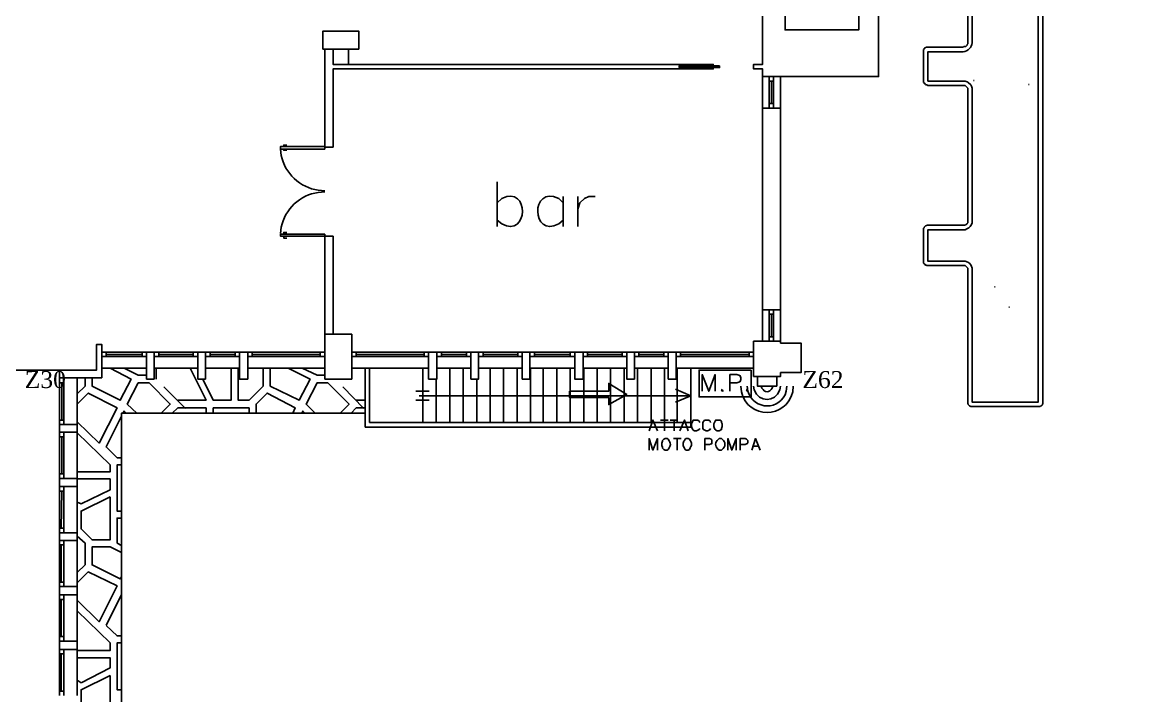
# Model space of a CAD drawing. Header units: millimetres. Extents: x 2592 to 5194, y 1172 to 2359.
# Drawn here: x 2598.527 to 2599.99, y 1180.862 to 1181.737 of the extents above; entities that cross this region are included whole.
import ezdxf

# ---------------------------------------------------------------- set-up
doc = ezdxf.new("R2010")
doc.units = ezdxf.units.MM
for name, color, linetype in [('PDF _Geometria', 7, 'Continuous'), ('PDF _Riempimenti solidi', 3, 'Continuous'), ('PDF _Testo', 7, 'Continuous')]:
    doc.layers.add(name, color=color, linetype=linetype)
doc.styles.add('PDF Times New Roman', font='times.ttf')

msp = doc.modelspace()

# ---------------------------------------------------------------- linework, layer by layer
at = {"layer": 'PDF _Geometria', "lineweight": 25}
for points in [[(2599.7619, 1181.4174), (2599.7619, 1181.4149), (2599.7619, 1181.2432), (2599.8478, 1181.2432), (2599.8478, 1182.3474), (2599.8486, 1182.349), (2599.8486, 1182.3515), (2599.8494, 1182.3532), (2599.8511, 1182.3549), (2599.8519, 1182.3565), (2599.8553, 1182.3582), (2599.8578, 1182.359), (2599.8594, 1182.359), (2599.9003, 1182.359)], [(2599.8536, 1182.3474), (2599.8536, 1181.2432), (2599.8536, 1181.2407), (2599.8528, 1181.2399), (2599.8528, 1181.239), (2599.8519, 1181.2382), (2599.8511, 1181.2382), (2599.8503, 1181.2374), (2599.7619, 1181.2374), (2599.7603, 1181.2374), (2599.7586, 1181.2382), (2599.7569, 1181.2399), (2599.7569, 1181.2407), (2599.7561, 1181.2415), (2599.7561, 1181.2432), (2599.7561, 1181.4149), (2599.7561, 1181.4174), (2599.7528, 1181.4207), (2599.7503, 1181.4207), (2599.7044, 1181.4207), (2599.7028, 1181.4207), (2599.7019, 1181.4215), (2599.7011, 1181.4215), (2599.7003, 1181.4224), (2599.6994, 1181.4232), (2599.6986, 1181.424), (2599.6986, 1181.4265), (2599.6986, 1181.469), (2599.6994, 1181.4699), (2599.6994, 1181.4707), (2599.7003, 1181.4715), (2599.7011, 1181.4724), (2599.7019, 1181.4724), (2599.7028, 1181.4732), (2599.7044, 1181.4732), (2599.7503, 1181.4732), (2599.7528, 1181.4732), (2599.7536, 1181.474), (2599.7544, 1181.474), (2599.7553, 1181.4749), (2599.7553, 1181.4757), (2599.7561, 1181.4765), (2599.7561, 1181.479), (2599.7561, 1181.6499), (2599.7561, 1181.6515), (2599.7553, 1181.6524), (2599.7544, 1181.6532), (2599.7536, 1181.654), (2599.7528, 1181.6549), (2599.7503, 1181.6549), (2599.7044, 1181.6549), (2599.7028, 1181.6557), (2599.7019, 1181.6557), (2599.7011, 1181.6565), (2599.7003, 1181.6574), (2599.6986, 1181.659), (2599.6986, 1181.6607), (2599.6986, 1181.7015), (2599.6994, 1181.7024), (2599.6994, 1181.7032), (2599.7003, 1181.704), (2599.7011, 1181.704), (2599.7019, 1181.7049), (2599.7044, 1181.7049), (2599.7503, 1181.7049), (2599.7511, 1181.7057), (2599.7536, 1181.7057), (2599.7553, 1181.7074), (2599.7553, 1181.7082), (2599.7561, 1181.709), (2599.7561, 1181.7107), (2599.7561, 1181.8774)], [(2599.4894, 1181.7507), (2599.5186, 1181.7507), (2599.5186, 1181.7274), (2599.6144, 1181.7274), (2599.6144, 1181.9749), (2599.5186, 1181.9749), (2599.5186, 1181.9607), (2599.3844, 1181.9607), (2599.3844, 1182.0199), (2599.6403, 1182.0199), (2599.6403, 1181.6665), (2599.5128, 1181.6665), (2599.5128, 1181.6257)], [(2599.5128, 1181.6665), (2599.4894, 1181.6665), (2599.4894, 1181.6765), (2599.4778, 1181.6765), (2599.4778, 1181.6824), (2599.4894, 1181.6824), (2599.4894, 1181.7507), (2599.4894, 1181.7274)], [(2598.9203, 1181.7024), (2598.9203, 1181.5749), (2598.9311, 1181.5749), (2598.9311, 1181.6765), (2599.4253, 1181.6765), (2599.4253, 1181.6782)], [(2598.9511, 1181.7024), (2598.9511, 1181.6824), (2598.9311, 1181.6824), (2598.9311, 1181.7024)], [(2598.9511, 1181.6824), (2599.4253, 1181.6824), (2599.4253, 1181.6807)], [(2599.4894, 1181.6665), (2599.4894, 1181.6257)], [(2599.7636, 1181.6615), (2599.7644, 1181.6615)], [(2599.8353, 1181.6565), (2599.8361, 1181.6565)], [(2599.5128, 1181.3632), (2599.5128, 1181.6257), (2599.4894, 1181.6257), (2599.4894, 1181.3632), (2599.4894, 1181.3224)], [(2598.9203, 1181.5757), (2598.9203, 1181.5724)], [(2599.1444, 1181.4715), (2599.1444, 1181.5299)], [(2599.2303, 1181.5107), (2599.2303, 1181.4715)], [(2599.2494, 1181.4715), (2599.2494, 1181.5107)], [(2599.2494, 1181.494), (2599.2519, 1181.5024), (2599.2578, 1181.5082), (2599.2636, 1181.5107), (2599.2719, 1181.5107)], [(2599.1444, 1181.5024), (2599.1503, 1181.5082)], [(2599.2303, 1181.5024), (2599.2244, 1181.5082)], [(2599.1503, 1181.4749), (2599.1444, 1181.4799)], [(2599.2244, 1181.4749), (2599.2303, 1181.4799)], [(2599.7528, 1181.4265), (2599.7503, 1181.4265), (2599.7044, 1181.4265), (2599.7044, 1181.4674), (2599.7503, 1181.4674), (2599.7528, 1181.4674)], [(2598.9203, 1181.3315), (2598.9203, 1181.459), (2598.9203, 1181.4615)], [(2598.9203, 1181.459), (2598.9311, 1181.459), (2598.9311, 1181.3315)], [(2599.7911, 1181.3932), (2599.7919, 1181.3932)], [(2599.8094, 1181.3665), (2599.8103, 1181.3665)], [(2599.5128, 1181.3224), (2599.5128, 1181.3632), (2599.4894, 1181.3632)], [(2599.5128, 1181.2765), (2599.5128, 1181.2815), (2599.5394, 1181.2815), (2599.5394, 1181.3199), (2599.5128, 1181.3199), (2599.5128, 1181.3224), (2599.4778, 1181.3224), (2599.4778, 1181.2765)], [(2598.6303, 1181.2749), (2598.6303, 1181.3182), (2598.6236, 1181.3182), (2598.6236, 1181.2849), (2598.5753, 1181.2849), (2598.4036, 1181.2849)], [(2598.6303, 1181.3082), (2598.6303, 1181.2749), (2598.5986, 1181.2749)], [(2598.5986, 1181.214), (2598.5986, 1181.2749), (2598.5753, 1181.2749), (2598.5753, 1181.2849)], [(2598.6411, 1181.2874), (2598.6303, 1181.2874), (2598.6886, 1181.2874)], [(2598.6986, 1181.2874), (2598.7553, 1181.2874)], [(2598.7544, 1181.2874), (2598.7553, 1181.2857)], [(2598.7653, 1181.2874), (2598.8094, 1181.2874)], [(2598.8203, 1181.2874), (2598.9203, 1181.2874)], [(2598.8728, 1181.2874), (2598.8494, 1181.2874)], [(2598.9553, 1181.2874), (2599.0553, 1181.2874)], [(2598.9728, 1181.2874), (2598.9728, 1181.2107)], [(2598.9786, 1181.2874), (2598.9786, 1181.2165)], [(2599.0478, 1181.2874), (2599.0478, 1181.2165)], [(2599.0661, 1181.2874), (2599.1103, 1181.2874)], [(2599.0828, 1181.2874), (2599.0828, 1181.2165)], [(2599.1003, 1181.2874), (2599.1003, 1181.2165)], [(2599.1203, 1181.2874), (2599.1769, 1181.2874)], [(2599.1353, 1181.2874), (2599.1353, 1181.2165)], [(2599.1528, 1181.2874), (2599.1528, 1181.2165)], [(2599.1703, 1181.2874), (2599.1703, 1181.2165)], [(2599.1869, 1181.2874), (2599.2453, 1181.2874)], [(2599.1878, 1181.2874), (2599.1878, 1181.2165)], [(2599.2044, 1181.2874), (2599.2044, 1181.2165)], [(2599.2219, 1181.2874), (2599.2219, 1181.2165)], [(2599.2394, 1181.2874), (2599.2394, 1181.2165)], [(2599.2561, 1181.2874), (2599.3128, 1181.2874)], [(2599.2569, 1181.2874), (2599.2569, 1181.2165)], [(2599.2744, 1181.2874), (2599.2744, 1181.2165)], [(2599.2919, 1181.2874), (2599.2919, 1181.2165)], [(2599.3094, 1181.2874), (2599.3094, 1181.2165)], [(2599.3228, 1181.2874), (2599.3669, 1181.2874)], [(2599.3769, 1181.2874), (2599.4778, 1181.2874)], [(2599.4778, 1181.2765), (2599.5128, 1181.2765), (2599.4778, 1181.2765)], [(2599.0653, 1181.2732), (2599.0653, 1181.2165)], [(2599.1178, 1181.2732), (2599.1178, 1181.2165)], [(2599.0386, 1181.2574), (2599.0561, 1181.2574)], [(2599.0428, 1181.2515), (2599.3961, 1181.2515)], [(2599.3761, 1181.2432), (2599.3961, 1181.2515), (2599.3761, 1181.2599)], [(2598.5986, 1181.2174), (2598.5986, 1181.2407)], [(2599.0386, 1181.2457), (2599.0561, 1181.2457)], [(2598.5986, 1181.144), (2598.5986, 1181.204)], [(2598.5986, 1181.2032), (2598.5994, 1181.2032)], [(2598.5986, 1181.0732), (2598.5986, 1181.1332)], [(2598.5986, 1181.069), (2598.5994, 1181.069)], [(2598.5986, 1181.0032), (2598.5986, 1181.0632)], [(2598.5986, 1180.9324), (2598.5986, 1180.9924)], [(2598.5986, 1180.8615), (2598.5986, 1180.9224)], [(2598.6036, 1180.8782), (2598.5986, 1180.8815)]]:
    msp.add_lwpolyline(points, dxfattribs=at)
msp.add_lwpolyline([(2599.7619, 1181.4765), (2599.7619, 1181.479), (2599.7619, 1181.6499), (2599.7619, 1181.6515), (2599.7611, 1181.654), (2599.7603, 1181.6557), (2599.7569, 1181.659), (2599.7553, 1181.6599), (2599.7528, 1181.6607), (2599.7503, 1181.6607), (2599.7044, 1181.6607), (2599.7044, 1181.699), (2599.7503, 1181.699, 0.358765), (2599.7619, 1181.7107), (2599.7619, 1181.8774)], format="xyb", dxfattribs=at)
for points in [[(2598.9411, 1181.7257), (2598.9644, 1181.7257), (2598.9644, 1181.7024), (2598.9178, 1181.7024), (2598.9178, 1181.7257)], [(2598.9203, 1181.2732), (2598.9203, 1181.3315), (2598.9553, 1181.3315), (2598.9553, 1181.2732)], [(2598.6986, 1181.2732), (2598.6986, 1181.3082), (2598.6886, 1181.3082), (2598.6886, 1181.2732)], [(2598.7653, 1181.2732), (2598.7553, 1181.2732), (2598.7553, 1181.3082), (2598.7653, 1181.3082)], [(2598.8203, 1181.2732), (2598.8203, 1181.3082), (2598.8094, 1181.3082), (2598.8094, 1181.2732)], [(2599.0553, 1181.2732), (2599.0661, 1181.2732), (2599.0661, 1181.3082), (2599.0553, 1181.3082)], [(2599.1103, 1181.2732), (2599.1203, 1181.2732), (2599.1203, 1181.3082), (2599.1103, 1181.3082)], [(2599.1769, 1181.2732), (2599.1869, 1181.2732), (2599.1869, 1181.3082), (2599.1769, 1181.3082)], [(2599.2561, 1181.2732), (2599.2561, 1181.3082), (2599.2453, 1181.3082), (2599.2453, 1181.2732)], [(2599.3228, 1181.2732), (2599.3228, 1181.3082), (2599.3128, 1181.3082), (2599.3128, 1181.2732)], [(2599.3769, 1181.2732), (2599.3769, 1181.3082), (2599.3669, 1181.3082), (2599.3669, 1181.2732)], [(2599.2894, 1181.249), (2599.2386, 1181.249), (2599.2386, 1181.2574), (2599.2894, 1181.2574), (2599.2894, 1181.2674), (2599.3128, 1181.2532), (2599.2894, 1181.2399)], [(2598.5986, 1181.204), (2598.5753, 1181.204), (2598.5753, 1181.214), (2598.5986, 1181.214)], [(2598.5986, 1181.1332), (2598.5753, 1181.1332), (2598.5753, 1181.144), (2598.5986, 1181.144)], [(2598.5986, 1181.0632), (2598.5753, 1181.0632), (2598.5753, 1181.0732), (2598.5986, 1181.0732)], [(2598.5986, 1180.9924), (2598.5753, 1180.9924), (2598.5753, 1181.0032), (2598.5986, 1181.0032)], [(2598.5986, 1180.9215), (2598.5753, 1180.9215), (2598.5753, 1180.9324), (2598.5986, 1180.9324)]]:
    msp.add_lwpolyline(points, close=True, dxfattribs=at)
at = {"layer": 'PDF _Geometria', "color": 4, "lineweight": 25}
msp.add_lwpolyline([(2599.4336, 1181.6807), (2599.4336, 1181.6782), (2599.3811, 1181.6782), (2599.3811, 1181.6807)], close=True, dxfattribs=at)
for points in [[(2599.4319, 1181.6807), (2599.4319, 1181.6799), (2599.4294, 1181.6799), (2599.4294, 1181.6807)], [(2599.4294, 1181.6782), (2599.4294, 1181.679), (2599.4319, 1181.679), (2599.4319, 1181.6782)], [(2599.4978, 1181.6665), (2599.4978, 1181.6257)], [(2599.4978, 1181.6607), (2599.5036, 1181.6607)], [(2599.5011, 1181.6607), (2599.5011, 1181.6315)], [(2599.5036, 1181.6665), (2599.5036, 1181.6257)], [(2599.4978, 1181.6315), (2599.5036, 1181.6315)], [(2598.9203, 1181.5757), (2598.8628, 1181.5757), (2598.8628, 1181.5724), (2598.8636, 1181.564)], [(2598.9203, 1181.5724), (2598.8628, 1181.5724)], [(2598.8669, 1181.5757), (2598.8669, 1181.5774), (2598.8711, 1181.5774)], [(2598.8669, 1181.5724), (2598.8669, 1181.5707), (2598.8711, 1181.5707)], [(2598.9119, 1181.519), (2598.9203, 1181.5182)], [(2598.9203, 1181.5165), (2598.9119, 1181.5157)], [(2598.8636, 1181.4707), (2598.8628, 1181.4624)], [(2598.9203, 1181.459), (2598.8628, 1181.459), (2598.8628, 1181.4615), (2598.9203, 1181.4615)], [(2598.8669, 1181.4615), (2598.8669, 1181.464), (2598.8711, 1181.464)], [(2598.8669, 1181.459), (2598.8669, 1181.4565), (2598.8711, 1181.4565)], [(2599.4978, 1181.3632), (2599.4978, 1181.3224)], [(2599.4978, 1181.3574), (2599.5036, 1181.3574)], [(2599.5011, 1181.3574), (2599.5011, 1181.3282)], [(2599.5036, 1181.3632), (2599.5036, 1181.3224)], [(2599.4978, 1181.3282), (2599.5036, 1181.3282)], [(2598.6303, 1181.3082), (2598.6886, 1181.3082)], [(2598.6361, 1181.3082), (2598.6361, 1181.3024)], [(2598.6828, 1181.3082), (2598.6828, 1181.3024)], [(2598.6986, 1181.3082), (2598.7553, 1181.3082)], [(2598.7044, 1181.3082), (2598.7044, 1181.3024)], [(2598.7494, 1181.3082), (2598.7494, 1181.3024)], [(2598.7653, 1181.3082), (2598.8094, 1181.3082)], [(2598.7711, 1181.3082), (2598.7711, 1181.3024)], [(2598.8036, 1181.3082), (2598.8036, 1181.3024)], [(2598.8203, 1181.3082), (2598.9203, 1181.3082)], [(2598.8261, 1181.3082), (2598.8261, 1181.3024)], [(2598.9144, 1181.3082), (2598.9144, 1181.3024)], [(2598.9553, 1181.3082), (2599.0553, 1181.3082)], [(2598.9611, 1181.3082), (2598.9611, 1181.3024)], [(2599.0494, 1181.3082), (2599.0494, 1181.3024)], [(2599.0661, 1181.3082), (2599.1103, 1181.3082)], [(2599.0719, 1181.3082), (2599.0719, 1181.3024)], [(2599.1044, 1181.3082), (2599.1044, 1181.3024)], [(2599.1203, 1181.3082), (2599.1769, 1181.3082)], [(2599.1261, 1181.3082), (2599.1261, 1181.3024)], [(2599.1711, 1181.3082), (2599.1711, 1181.3024)], [(2599.1869, 1181.3082), (2599.2453, 1181.3082)], [(2599.1928, 1181.3082), (2599.1928, 1181.3024)], [(2599.2394, 1181.3082), (2599.2394, 1181.3024)], [(2599.2561, 1181.3082), (2599.3128, 1181.3082)], [(2599.2619, 1181.3082), (2599.2619, 1181.3024)], [(2599.3069, 1181.3082), (2599.3069, 1181.3024)], [(2599.3228, 1181.3082), (2599.3669, 1181.3082)], [(2599.3286, 1181.3082), (2599.3286, 1181.3024)], [(2599.3611, 1181.3082), (2599.3611, 1181.3024)], [(2599.3769, 1181.3082), (2599.4778, 1181.3082)], [(2599.3828, 1181.3082), (2599.3828, 1181.3024)], [(2599.4719, 1181.3082), (2599.4719, 1181.3024)], [(2598.6303, 1181.3024), (2598.6886, 1181.3024)], [(2598.6361, 1181.3049), (2598.6828, 1181.3049)], [(2598.6986, 1181.3024), (2598.7553, 1181.3024)], [(2598.7044, 1181.3049), (2598.7494, 1181.3049)], [(2598.7653, 1181.3024), (2598.8094, 1181.3024)], [(2598.7711, 1181.3049), (2598.8036, 1181.3049)], [(2598.8203, 1181.3024), (2598.9203, 1181.3024)], [(2598.8261, 1181.3049), (2598.9144, 1181.3049)], [(2598.9553, 1181.3024), (2599.0553, 1181.3024)], [(2598.9611, 1181.3049), (2599.0494, 1181.3049)], [(2599.0661, 1181.3024), (2599.1103, 1181.3024)], [(2599.0719, 1181.3049), (2599.1044, 1181.3049)], [(2599.1203, 1181.3024), (2599.1769, 1181.3024)], [(2599.1261, 1181.3049), (2599.1711, 1181.3049)], [(2599.1869, 1181.3024), (2599.2453, 1181.3024)], [(2599.1928, 1181.3049), (2599.2394, 1181.3049)], [(2599.2561, 1181.3024), (2599.3128, 1181.3024)], [(2599.2619, 1181.3049), (2599.3069, 1181.3049)], [(2599.3228, 1181.3024), (2599.3669, 1181.3024)], [(2599.3286, 1181.3049), (2599.3611, 1181.3049)], [(2599.3769, 1181.3024), (2599.4778, 1181.3024)], [(2599.3828, 1181.3049), (2599.4719, 1181.3049)], [(2598.5753, 1181.214), (2598.5753, 1181.2749)], [(2598.5811, 1181.2682), (2598.5753, 1181.2682)], [(2598.5786, 1181.2199), (2598.5786, 1181.2682)], [(2598.5811, 1181.214), (2598.5811, 1181.2749)], [(2598.5811, 1181.2199), (2598.5753, 1181.2199)], [(2598.5753, 1181.144), (2598.5753, 1181.204)], [(2598.5811, 1181.144), (2598.5811, 1181.204)], [(2598.5811, 1181.1982), (2598.5753, 1181.1982)], [(2598.5786, 1181.1499), (2598.5786, 1181.1982)], [(2598.5811, 1181.1499), (2598.5753, 1181.1499)], [(2598.5753, 1181.0732), (2598.5753, 1181.1332)], [(2598.5811, 1181.0732), (2598.5811, 1181.1332)], [(2598.5811, 1181.1274), (2598.5753, 1181.1274)], [(2598.5778, 1181.079), (2598.5786, 1181.1274)], [(2598.5811, 1181.079), (2598.5753, 1181.079)], [(2598.5753, 1181.0032), (2598.5753, 1181.0632)], [(2598.5811, 1181.0574), (2598.5753, 1181.0574)], [(2598.5778, 1181.009), (2598.5778, 1181.0574)], [(2598.5811, 1181.0032), (2598.5811, 1181.0632)], [(2598.5811, 1181.009), (2598.5753, 1181.009)], [(2598.5753, 1180.9324), (2598.5753, 1180.9924)], [(2598.5811, 1180.9865), (2598.5753, 1180.9865)], [(2598.5778, 1180.9382), (2598.5778, 1180.9865)], [(2598.5811, 1180.9324), (2598.5811, 1180.9924)], [(2598.5811, 1180.9382), (2598.5753, 1180.9382)], [(2598.5753, 1180.8615), (2598.5753, 1180.9215)], [(2598.5811, 1180.9157), (2598.5753, 1180.9157)], [(2598.5778, 1180.8674), (2598.5778, 1180.9157)], [(2598.5811, 1180.8615), (2598.5811, 1180.9215)], [(2598.5811, 1180.8674), (2598.5753, 1180.8674)]]:
    msp.add_lwpolyline(points, dxfattribs=at)
at = {"layer": 'PDF _Geometria', "color": 8, "lineweight": 25, "true_color": 0x808080}
for points in [[(2598.6178, 1181.2749), (2598.6178, 1181.264), (2598.6544, 1181.2457), (2598.6686, 1181.2732), (2598.6411, 1181.2874)], [(2598.6886, 1181.2782), (2598.6778, 1181.2782), (2598.6594, 1181.2874)], [(2598.7011, 1181.2732), (2598.7011, 1181.2874)], [(2598.7453, 1181.2874), (2598.7661, 1181.2457), (2598.7294, 1181.2457)], [(2598.7619, 1181.2732), (2598.7753, 1181.2457), (2598.7986, 1181.2457), (2598.7986, 1181.2874)], [(2598.8403, 1181.2874), (2598.8403, 1181.264), (2598.8219, 1181.2457), (2598.8078, 1181.2457), (2598.8078, 1181.2874)], [(2598.8494, 1181.2874), (2598.8494, 1181.264), (2598.8869, 1181.2457), (2598.9011, 1181.2732), (2598.8728, 1181.2874)], [(2598.9203, 1181.2782), (2598.9103, 1181.2782), (2598.8911, 1181.2874)], [(2598.9728, 1181.2107), (2599.3961, 1181.2107), (2599.3961, 1181.2874)], [(2599.3269, 1181.2874), (2599.3269, 1181.2165)], [(2599.3444, 1181.2874), (2599.3444, 1181.2165)], [(2599.3619, 1181.2874), (2599.3619, 1181.2165)], [(2599.3786, 1181.2874), (2599.3786, 1181.2165)], [(2599.4111, 1181.2574), (2599.4111, 1181.279), (2599.4194, 1181.2574), (2599.4278, 1181.279), (2599.4278, 1181.2574)], [(2599.4469, 1181.2574), (2599.4469, 1181.279), (2599.4561, 1181.279), (2599.4586, 1181.2782), (2599.4603, 1181.2774), (2599.4611, 1181.2749), (2599.4611, 1181.2724), (2599.4603, 1181.2699), (2599.4586, 1181.269), (2599.4561, 1181.2682), (2599.4469, 1181.2682)], [(2598.6086, 1181.2749), (2598.6086, 1181.264), (2598.5986, 1181.254)], [(2598.7078, 1181.229), (2598.7194, 1181.2407), (2598.6919, 1181.2682), (2598.6778, 1181.2682), (2598.6636, 1181.2407), (2598.6761, 1181.229)], [(2598.7394, 1181.2349), (2598.7111, 1181.2632)], [(2598.9403, 1181.229), (2598.9519, 1181.2407), (2598.9244, 1181.2682), (2598.9103, 1181.2682), (2598.8961, 1181.2407), (2598.9078, 1181.229)], [(2598.9711, 1181.2349), (2598.9436, 1181.2632)], [(2598.5986, 1181.2174), (2598.6269, 1181.1899), (2598.6503, 1181.2357), (2598.6128, 1181.2549), (2598.5986, 1181.2407)], [(2598.8786, 1181.229), (2598.8819, 1181.2357), (2598.8453, 1181.2549), (2598.8311, 1181.2407), (2598.8311, 1181.229)], [(2599.4369, 1181.2599), (2599.4361, 1181.2582), (2599.4369, 1181.2574), (2599.4386, 1181.2582)], [(2599.4694, 1181.2599), (2599.4686, 1181.2582), (2599.4694, 1181.2574), (2599.4703, 1181.2582)], [(2598.7219, 1181.229), (2598.7294, 1181.2357), (2598.7661, 1181.2357), (2598.7661, 1181.229)], [(2598.8219, 1181.229), (2598.8219, 1181.2357), (2598.7753, 1181.2357), (2598.7753, 1181.229)], [(2598.9544, 1181.229), (2598.9611, 1181.2357), (2598.9728, 1181.2357)], [(2598.9728, 1181.2457), (2598.9611, 1181.2457)], [(2598.6561, 1181.2249), (2598.6361, 1181.1849), (2598.6503, 1181.1707), (2598.6561, 1181.1707)], [(2598.9728, 1181.229), (2598.6561, 1181.229), (2598.6561, 1181.2282), (2598.6561, 1180.3449), (2600.9811, 1180.3449), (2600.9811, 1179.1949), (2598.8444, 1179.1949), (2598.8444, 1178.5799), (2600.9811, 1178.5799), (2600.9811, 1177.4307), (2598.8444, 1177.4307), (2598.8444, 1176.8149), (2598.9378, 1176.8149)], [(2598.6619, 1181.229), (2598.6594, 1181.2315), (2598.6578, 1181.229)], [(2598.8944, 1181.229), (2598.8919, 1181.2315), (2598.8903, 1181.229)], [(2599.3419, 1181.2057), (2599.3469, 1181.2199), (2599.3528, 1181.2057)], [(2599.3569, 1181.2199), (2599.3669, 1181.2199)], [(2599.3619, 1181.2199), (2599.3619, 1181.2057)], [(2599.3694, 1181.2199), (2599.3794, 1181.2199)], [(2599.3744, 1181.2199), (2599.3744, 1181.2057)], [(2599.3819, 1181.2057), (2599.3878, 1181.2199), (2599.3928, 1181.2057)], [(2599.4078, 1181.2165), (2599.4069, 1181.2182), (2599.4053, 1181.2199), (2599.3994, 1181.2199), (2599.3986, 1181.2182), (2599.3978, 1181.2165), (2599.3969, 1181.2149), (2599.3969, 1181.2115), (2599.3978, 1181.209), (2599.3986, 1181.2074), (2599.3994, 1181.2065), (2599.4011, 1181.2057), (2599.4036, 1181.2057), (2599.4069, 1181.2074), (2599.4078, 1181.209)], [(2599.4219, 1181.2165), (2599.4211, 1181.2182), (2599.4194, 1181.2199)], [(2598.5986, 1181.1524), (2598.6411, 1181.1524), (2598.6411, 1181.1615), (2598.5986, 1181.2032)], [(2598.9786, 1181.2165), (2599.3961, 1181.2165)], [(2599.3436, 1181.2107), (2599.3511, 1181.2107)], [(2599.3836, 1181.2107), (2599.3911, 1181.2107)], [(2599.4119, 1181.2165), (2599.4119, 1181.209), (2599.4128, 1181.2074), (2599.4161, 1181.2057), (2599.4186, 1181.2057), (2599.4194, 1181.2065), (2599.4211, 1181.2074), (2599.4219, 1181.209)], [(2599.3419, 1181.1807), (2599.3419, 1181.1957), (2599.3469, 1181.1807), (2599.3528, 1181.1957), (2599.3528, 1181.1807)], [(2599.3669, 1181.1949), (2599.3653, 1181.1957), (2599.3628, 1181.1957), (2599.3611, 1181.1949), (2599.3594, 1181.1932), (2599.3594, 1181.1924), (2599.3586, 1181.1899), (2599.3586, 1181.1865), (2599.3594, 1181.1849), (2599.3594, 1181.1832), (2599.3611, 1181.1815), (2599.3628, 1181.1807), (2599.3653, 1181.1807), (2599.3669, 1181.1815)], [(2599.3736, 1181.1957), (2599.3836, 1181.1957)], [(2599.3786, 1181.1957), (2599.3786, 1181.1807)], [(2599.3944, 1181.1949), (2599.3928, 1181.1957), (2599.3903, 1181.1957), (2599.3886, 1181.1949), (2599.3878, 1181.1932), (2599.3869, 1181.1924), (2599.3861, 1181.1899), (2599.3861, 1181.1865), (2599.3878, 1181.1832), (2599.3886, 1181.1815), (2599.3903, 1181.1807), (2599.3928, 1181.1807), (2599.3944, 1181.1815)], [(2599.4144, 1181.1807), (2599.4144, 1181.1957), (2599.4203, 1181.1957), (2599.4228, 1181.1949), (2599.4236, 1181.194), (2599.4236, 1181.189), (2599.4228, 1181.189), (2599.4203, 1181.1882), (2599.4144, 1181.1882)], [(2599.4369, 1181.1949), (2599.4361, 1181.1957), (2599.4328, 1181.1957), (2599.4303, 1181.1932)], [(2599.4444, 1181.1807), (2599.4444, 1181.1957), (2599.4494, 1181.1807), (2599.4553, 1181.1957), (2599.4553, 1181.1807)], [(2599.4603, 1181.1807), (2599.4603, 1181.1957), (2599.4669, 1181.1957), (2599.4686, 1181.1949), (2599.4703, 1181.1932), (2599.4703, 1181.1907), (2599.4694, 1181.189), (2599.4686, 1181.189), (2599.4669, 1181.1882), (2599.4603, 1181.1882)], [(2599.4753, 1181.1807), (2599.4803, 1181.1957), (2599.4861, 1181.1807)], [(2599.4328, 1181.1807), (2599.4361, 1181.1807), (2599.4369, 1181.1815)], [(2599.4769, 1181.1857), (2599.4844, 1181.1857)], [(2598.6561, 1181.1615), (2598.6503, 1181.1615), (2598.6503, 1181.1015), (2598.6561, 1181.1015)], [(2598.5986, 1181.1132), (2598.6036, 1181.1107), (2598.6411, 1181.129), (2598.6411, 1181.1432), (2598.5986, 1181.1432)], [(2598.6561, 1181.0565), (2598.6503, 1181.0599), (2598.6503, 1181.0924), (2598.6561, 1181.0924)], [(2598.5986, 1181.069), (2598.6086, 1181.0599), (2598.6086, 1181.0315), (2598.5986, 1181.0215)], [(2598.6561, 1181.0157), (2598.6544, 1181.0132), (2598.6178, 1181.0315), (2598.6178, 1181.0549), (2598.6411, 1181.0549), (2598.6561, 1181.0474)], [(2598.6561, 1180.9924), (2598.6361, 1180.9532)], [(2598.5986, 1180.9707), (2598.5986, 1180.9715), (2598.6411, 1180.9299), (2598.6411, 1180.9199), (2598.5986, 1180.9199)], [(2598.6561, 1180.939), (2598.6503, 1180.939), (2598.6361, 1180.9524)], [(2598.6561, 1180.9299), (2598.6503, 1180.9299), (2598.6503, 1180.869), (2598.6561, 1180.869)], [(2598.6036, 1180.8782), (2598.6411, 1180.8974), (2598.6411, 1180.9107), (2598.5986, 1180.9107)]]:
    msp.add_lwpolyline(points, dxfattribs=at)
for points in [[(2599.4744, 1181.2849), (2599.4069, 1181.2849), (2599.4069, 1181.2499), (2599.4744, 1181.2499)], [(2599.4303, 1181.2199), (2599.4286, 1181.2199), (2599.4278, 1181.2182), (2599.4269, 1181.2165), (2599.4261, 1181.2149), (2599.4261, 1181.2115), (2599.4269, 1181.209), (2599.4278, 1181.2074), (2599.4286, 1181.2065), (2599.4303, 1181.2057), (2599.4328, 1181.2057), (2599.4361, 1181.2074), (2599.4361, 1181.209), (2599.4369, 1181.2115), (2599.4369, 1181.2149), (2599.4361, 1181.2165), (2599.4361, 1181.2182), (2599.4344, 1181.2199)], [(2598.6411, 1181.1199), (2598.6411, 1181.064), (2598.6178, 1181.064), (2598.6036, 1181.0782), (2598.6036, 1181.1015)], [(2598.5986, 1181.0082), (2598.5986, 1180.9857), (2598.6269, 1180.9574), (2598.6503, 1181.004), (2598.6128, 1181.0224)], [(2598.6411, 1180.8874), (2598.6411, 1180.8324), (2598.6178, 1180.8324), (2598.6036, 1180.8457), (2598.6036, 1180.869)]]:
    msp.add_lwpolyline(points, close=True, dxfattribs=at)
at = {"layer": 'PDF _Geometria', "color": 6, "lineweight": 25}
msp.add_lwpolyline([(2599.4828, 1181.2765), (2599.4828, 1181.264), (2599.5078, 1181.264), (2599.5078, 1181.2765)], close=True, dxfattribs=at)
for points in [[(2599.4611, 1181.264), (2599.4619, 1181.2565)], [(2599.4694, 1181.264), (2599.4703, 1181.2574)], [(2599.4778, 1181.264), (2599.4786, 1181.259)], [(2599.4878, 1181.264), (2599.4886, 1181.2615)], [(2599.5019, 1181.2615), (2599.5028, 1181.264)], [(2599.5119, 1181.259), (2599.5128, 1181.264)], [(2599.5203, 1181.2574), (2599.5211, 1181.264)], [(2599.5286, 1181.2565), (2599.5294, 1181.264)]]:
    msp.add_lwpolyline(points, dxfattribs=at)
at = {"layer": 'PDF _Geometria', "color": 4, "lineweight": 25}
for points in [[(2598.8636, 1181.564), (2598.8685, 1181.5411), (2598.8882, 1181.5215), (2598.9119, 1181.519)], [(2598.9119, 1181.5157), (2598.8882, 1181.5132), (2598.8685, 1181.4937), (2598.8636, 1181.4707)]]:
    msp.add_open_spline(points, degree=3, dxfattribs=at)
at = {"layer": 'PDF _Geometria', "lineweight": 25}
for points in [[(2599.1503, 1181.5082), (2599.1873, 1181.5257), (2599.1851, 1181.4557), (2599.1503, 1181.4749)], [(2599.2244, 1181.5082), (2599.1869, 1181.5257), (2599.1892, 1181.4557), (2599.2244, 1181.4749)], [(2599.7528, 1181.4674), (2599.7594, 1181.4706), (2599.7587, 1181.4699), (2599.7619, 1181.4765)], [(2599.7619, 1181.4174), (2599.7601, 1181.4223), (2599.7583, 1181.4251), (2599.7528, 1181.4265)]]:
    msp.add_open_spline(points, degree=3, dxfattribs=at)
at = {"layer": 'PDF _Geometria', "color": 6, "lineweight": 25}
for points in [[(2599.4886, 1181.2615), (2599.492, 1181.2551), (2599.4985, 1181.2551), (2599.5019, 1181.2615)], [(2599.4619, 1181.2565), (2599.4699, 1181.221), (2599.5206, 1181.221), (2599.5286, 1181.2565)], [(2599.4703, 1181.2574), (2599.4777, 1181.2321), (2599.5129, 1181.2315), (2599.5203, 1181.2574)], [(2599.4786, 1181.259), (2599.4844, 1181.2425), (2599.5061, 1181.2425), (2599.5119, 1181.259)]]:
    msp.add_open_spline(points, degree=3, dxfattribs=at)
at = {"layer": 'PDF _Geometria', "color": 8, "lineweight": 25, "true_color": 0x808080}
for points in [[(2599.4194, 1181.2199), (2599.4151, 1181.2194), (2599.414, 1181.2215), (2599.4119, 1181.2165)], [(2599.3669, 1181.1815), (2599.3702, 1181.1875), (2599.3708, 1181.1889), (2599.3669, 1181.1949)], [(2599.3944, 1181.1815), (2599.3977, 1181.1875), (2599.3983, 1181.1889), (2599.3944, 1181.1949)], [(2599.4303, 1181.1932), (2599.4264, 1181.1894), (2599.429, 1181.1835), (2599.4328, 1181.1807)], [(2599.4369, 1181.1815), (2599.4413, 1181.1853), (2599.4419, 1181.1912), (2599.4369, 1181.1949)]]:
    msp.add_open_spline(points, degree=3, dxfattribs=at)
at = {"layer": 'PDF _Riempimenti solidi', "color": 4, "lineweight": 25, "transparency": 33554559}
for points in [[(2599.4294, 1181.6807), (2599.4319, 1181.6799), (2599.4294, 1181.6799)], [(2599.4294, 1181.6807), (2599.4319, 1181.6807), (2599.4319, 1181.6799)], [(2599.4294, 1181.679), (2599.4319, 1181.6782), (2599.4294, 1181.6782)], [(2599.4294, 1181.679), (2599.4319, 1181.679), (2599.4319, 1181.6782)]]:
    msp.add_solid(points, dxfattribs=at)

# ---------------------------------------------------------------- texts
at = {"layer": 'PDF _Testo', "color": 6, "char_height": 0.02201, "attachment_point": 7, "style": 'PDF Times New Roman'}
for s, insert in [('Z30', (2598.5302, 1181.2612)), ('Z62', (2599.5411, 1181.2612))]:
    msp.add_mtext(s, dxfattribs=dict(at, insert=insert))

doc.saveas('drawing.dxf')
